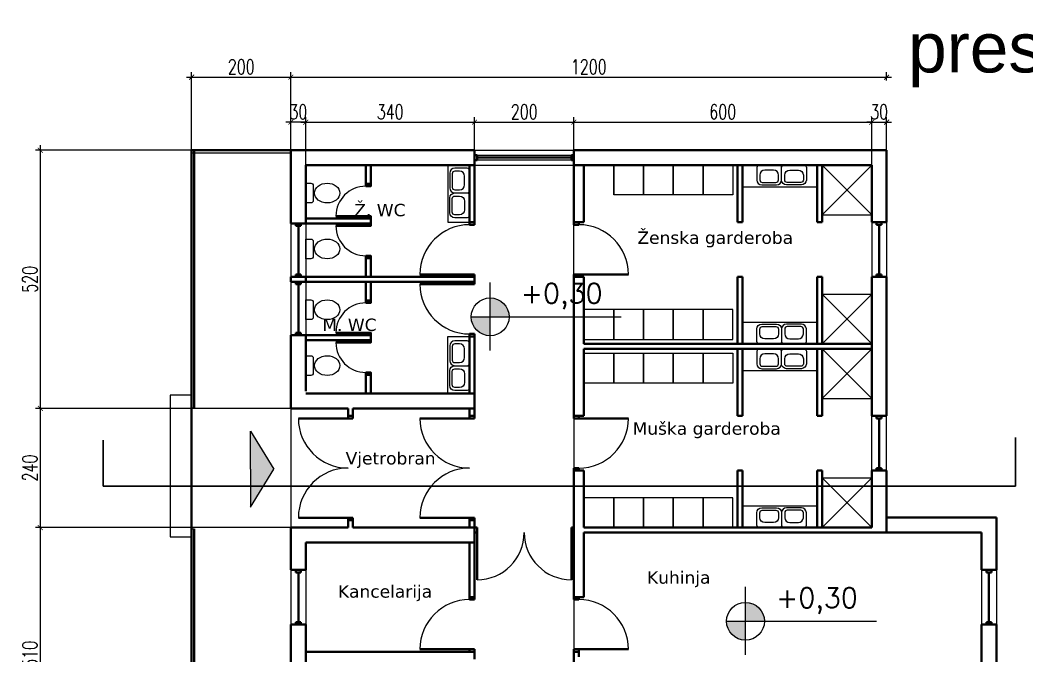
# Model space of a CAD drawing. Header units: millimetres. Extents: x 73 to 57768, y -40361 to 10065.
# Drawn here: x 24872 to 26900, y -6868 to -5588 of the extents above; entities that cross this region are included whole.
import ezdxf

# ---------------------------------------------------------------- set-up
doc = ezdxf.new("R2010")
doc.units = ezdxf.units.MM
for name, color, linetype, lineweight in [('adebela 30presjek', 13, 'Continuous', 30), ('akote sani', 84, 'Continuous', 5), ('kote', 124, 'Continuous', 5), ('kote i srafura', 9, 'Continuous', 5)]:
    doc.layers.add(name, color=color, linetype=linetype, lineweight=lineweight)
doc.layers.add('pogled', color=7, linetype='Continuous', lineweight=5, true_color=0x8db1c3)
doc.layers.add('presjek', color=7, linetype='Continuous', lineweight=40, true_color=0xe37da2)
doc.styles.add('1-100', font='simplex.shx', dxfattribs={"width": 0.7, "height": 30})
doc.styles.add('moj stil', font='ARIAL.TTF', dxfattribs={"height": 15})
doc.styles.add('zlaja', font='verdana.TTF', dxfattribs={"height": 40})
doc.dimstyles.new('1-100', dxfattribs={"dimtxt": 30, "dimasz": 10, "dimexe": 10, "dimexo": 0, "dimgap": 6, "dimtad": 1, "dimdec": 0, "dimtxsty": '1-100', "dimblk": 'ARCHTICK', "dimcen": 10, "dimdle": 10, "dimadec": 8, "dimazin": 0, "dimtfac": 1, "dimtdec": 0, "dimtix": 1, "dimtmove": 2, "dimatfit": 3, "dimfxl": 1, "dimtolj": 1, "dimtzin": 0, "dimarcsym": 0})

# ---------------------------------------------------------------- blocks, each defined once
blk = doc.blocks.new('_ArchTick')
at = {"layer": 'kote', "color": 0, "const_width": 0.15}
blk.add_lwpolyline([(-0.5, -0.5), (0.5, 0.5)], dxfattribs=at)
blk = doc.blocks.new('*D238')
at = {"layer": 'Defpoints', "color": 0}
for p in [(25417.4, -5702.5), (25217.4, -5849.5), (25417.4, -5849.5)]:
    blk.add_point(p, dxfattribs=at)
at = {"layer": 'kote i srafura', "color": 0, "lineweight": -2}
for p, q in [((25217.4, -5849.5), (25217.4, -5692.5)), ((25417.4, -5849.5), (25417.4, -5692.5)), ((25207.4, -5702.5), (25427.4, -5702.5))]:
    blk.add_line(p, q, dxfattribs=at)
at = {"layer": 'kote i srafura', "color": 0, "lineweight": -2, "xscale": 10, "yscale": 10, "zscale": 10, "rotation": 180}
blk.add_blockref('_ArchTick', (25217.4, -5702.5), dxfattribs=at)
at = {"layer": 'kote i srafura', "color": 0, "lineweight": -2, "xscale": 10, "yscale": 10, "zscale": 10}
blk.add_blockref('_ArchTick', (25417.4, -5702.5), dxfattribs=at)
at = {"layer": 'kote i srafura', "color": 0, "insert": (25317.4, -5681.5), "char_height": 30, "attachment_point": 5, "style": '1-100'}
blk.add_mtext('\\A1;200', dxfattribs=at)
blk = doc.blocks.new('*D239')
at = {"layer": 'Defpoints', "color": 0}
for p in [(26617.4, -5702.5), (26617.4, -5708.8), (25417.4, -5849.5)]:
    blk.add_point(p, dxfattribs=at)
at = {"layer": 'kote i srafura', "color": 0, "lineweight": -2}
for p, q in [((25417.4, -5849.5), (25417.4, -5692.5)), ((26617.4, -5708.8), (26617.4, -5692.5)), ((25407.4, -5702.5), (26627.4, -5702.5))]:
    blk.add_line(p, q, dxfattribs=at)
at = {"layer": 'kote i srafura', "color": 0, "lineweight": -2, "xscale": 10, "yscale": 10, "zscale": 10, "rotation": 180}
blk.add_blockref('_ArchTick', (25417.4, -5702.5), dxfattribs=at)
at = {"layer": 'kote i srafura', "color": 0, "lineweight": -2, "xscale": 10, "yscale": 10, "zscale": 10}
blk.add_blockref('_ArchTick', (26617.4, -5702.5), dxfattribs=at)
at = {"layer": 'kote i srafura', "color": 0, "insert": (26017.4, -5681.5), "char_height": 30, "attachment_point": 5, "style": '1-100'}
blk.add_mtext('\\A1;1200', dxfattribs=at)
blk = doc.blocks.new('*D240')
at = {"layer": 'Defpoints', "color": 0}
for p in [(25787.4, -5793.1), (25787.4, -5849.5), (25447.4, -5879.5)]:
    blk.add_point(p, dxfattribs=at)
at = {"layer": 'kote i srafura', "color": 0, "lineweight": -2}
for p, q in [((25437.4, -5793.1), (25797.4, -5793.1)), ((25447.4, -5879.5), (25447.4, -5783.1)), ((25787.4, -5849.5), (25787.4, -5783.1))]:
    blk.add_line(p, q, dxfattribs=at)
at = {"layer": 'kote i srafura', "color": 0, "lineweight": -2, "xscale": 10, "yscale": 10, "zscale": 10, "rotation": 180}
blk.add_blockref('_ArchTick', (25447.4, -5793.1), dxfattribs=at)
at = {"layer": 'kote i srafura', "color": 0, "lineweight": -2, "xscale": 10, "yscale": 10, "zscale": 10}
blk.add_blockref('_ArchTick', (25787.4, -5793.1), dxfattribs=at)
at = {"layer": 'kote i srafura', "color": 0, "insert": (25617.4, -5772.1), "char_height": 30, "attachment_point": 5, "style": '1-100'}
blk.add_mtext('\\A1;340', dxfattribs=at)
blk = doc.blocks.new('*D241')
at = {"layer": 'Defpoints', "color": 0}
for p in [(25987.4, -5793.1), (25787.4, -5849.5), (25987.4, -5849.5)]:
    blk.add_point(p, dxfattribs=at)
at = {"layer": 'kote i srafura', "color": 0, "lineweight": -2}
for p, q in [((25777.4, -5793.1), (25997.4, -5793.1)), ((25787.4, -5849.5), (25787.4, -5783.1)), ((25987.4, -5849.5), (25987.4, -5783.1))]:
    blk.add_line(p, q, dxfattribs=at)
at = {"layer": 'kote i srafura', "color": 0, "lineweight": -2, "xscale": 10, "yscale": 10, "zscale": 10, "rotation": 180}
blk.add_blockref('_ArchTick', (25787.4, -5793.1), dxfattribs=at)
at = {"layer": 'kote i srafura', "color": 0, "lineweight": -2, "xscale": 10, "yscale": 10, "zscale": 10}
blk.add_blockref('_ArchTick', (25987.4, -5793.1), dxfattribs=at)
at = {"layer": 'kote i srafura', "color": 0, "insert": (25887.4, -5772.1), "char_height": 30, "attachment_point": 5, "style": '1-100'}
blk.add_mtext('\\A1;200', dxfattribs=at)
blk = doc.blocks.new('*D242')
at = {"layer": 'Defpoints', "color": 0}
for p in [(26587.4, -5793.1), (25987.4, -5849.5), (26587.4, -5879.5)]:
    blk.add_point(p, dxfattribs=at)
at = {"layer": 'kote i srafura', "color": 0, "lineweight": -2}
for p, q in [((25977.4, -5793.1), (26597.4, -5793.1)), ((25987.4, -5849.5), (25987.4, -5783.1)), ((26587.4, -5879.5), (26587.4, -5783.1))]:
    blk.add_line(p, q, dxfattribs=at)
at = {"layer": 'kote i srafura', "color": 0, "lineweight": -2, "xscale": 10, "yscale": 10, "zscale": 10, "rotation": 180}
blk.add_blockref('_ArchTick', (25987.4, -5793.1), dxfattribs=at)
at = {"layer": 'kote i srafura', "color": 0, "lineweight": -2, "xscale": 10, "yscale": 10, "zscale": 10}
blk.add_blockref('_ArchTick', (26587.4, -5793.1), dxfattribs=at)
at = {"layer": 'kote i srafura', "color": 0, "insert": (26287.4, -5772.1), "char_height": 30, "attachment_point": 5, "style": '1-100'}
blk.add_mtext('\\A1;600', dxfattribs=at)
blk = doc.blocks.new('*D243')
at = {"layer": 'Defpoints', "color": 0}
for p in [(26617.4, -5793.1), (26587.4, -5879.5), (26617.4, -5879.5)]:
    blk.add_point(p, dxfattribs=at)
at = {"layer": 'kote i srafura', "color": 0, "lineweight": -2}
for p, q in [((26587.4, -5793.1), (26577.4, -5793.1)), ((26587.4, -5879.5), (26587.4, -5783.1)), ((26587.4, -5793.1), (26617.4, -5793.1)), ((26617.4, -5879.5), (26617.4, -5783.1)), ((26617.4, -5793.1), (26627.4, -5793.1))]:
    blk.add_line(p, q, dxfattribs=at)
at = {"layer": 'kote i srafura', "color": 0, "lineweight": -2, "xscale": 10, "yscale": 10, "zscale": 10}
blk.add_blockref('_ArchTick', (26587.4, -5793.1), dxfattribs=at)
at = {"layer": 'kote i srafura', "color": 0, "lineweight": -2, "xscale": 10, "yscale": 10, "zscale": 10, "rotation": 180}
blk.add_blockref('_ArchTick', (26617.4, -5793.1), dxfattribs=at)
at = {"layer": 'kote i srafura', "color": 0, "insert": (26602.4, -5772.1), "char_height": 30, "attachment_point": 5, "style": '1-100'}
blk.add_mtext('\\A1;30', dxfattribs=at)
blk = doc.blocks.new('*D244')
at = {"layer": 'Defpoints', "color": 0}
for p in [(25417.4, -5793.1), (25417.4, -5877.5), (25447.4, -5879.5)]:
    blk.add_point(p, dxfattribs=at)
at = {"layer": 'kote i srafura', "color": 0, "lineweight": -2}
for p, q in [((25417.4, -5793.1), (25407.4, -5793.1)), ((25417.4, -5877.5), (25417.4, -5783.1)), ((25447.4, -5793.1), (25417.4, -5793.1)), ((25447.4, -5879.5), (25447.4, -5783.1)), ((25447.4, -5793.1), (25457.4, -5793.1))]:
    blk.add_line(p, q, dxfattribs=at)
at = {"layer": 'kote i srafura', "color": 0, "lineweight": -2, "xscale": 10, "yscale": 10, "zscale": 10}
blk.add_blockref('_ArchTick', (25417.4, -5793.1), dxfattribs=at)
at = {"layer": 'kote i srafura', "color": 0, "lineweight": -2, "xscale": 10, "yscale": 10, "zscale": 10, "rotation": 180}
blk.add_blockref('_ArchTick', (25447.4, -5793.1), dxfattribs=at)
at = {"layer": 'kote i srafura', "color": 0, "insert": (25432.4, -5772.1), "char_height": 30, "attachment_point": 5, "style": '1-100'}
blk.add_mtext('\\A1;30', dxfattribs=at)
blk = doc.blocks.new('*D245')
at = {"layer": 'Defpoints', "color": 0}
for p in [(25417.4, -5849.5), (24912.6, -6369.5), (25417.4, -6369.5)]:
    blk.add_point(p, dxfattribs=at)
at = {"layer": 'kote i srafura', "color": 0, "lineweight": -2}
for p, q in [((24912.6, -5839.5), (24912.6, -6379.5)), ((25417.4, -5849.5), (24902.6, -5849.5)), ((25417.4, -6369.5), (24902.6, -6369.5))]:
    blk.add_line(p, q, dxfattribs=at)
at = {"layer": 'kote i srafura', "color": 0, "lineweight": -2, "xscale": 10, "yscale": 10, "zscale": 10}
for p, rotation in [((24912.6, -5849.5), 90), ((24912.6, -6369.5), 270)]:
    blk.add_blockref('_ArchTick', p, dxfattribs=dict(at, rotation=rotation))
at = {"layer": 'kote i srafura', "color": 0, "insert": (24891.6, -6109.5), "char_height": 30, "attachment_point": 5, "rotation": 90, "style": '1-100'}
blk.add_mtext('\\A1;520', dxfattribs=at)
blk = doc.blocks.new('*D246')
at = {"layer": 'Defpoints', "color": 0}
for p in [(25417.4, -6369.5), (24912.6, -6609.5), (25417.4, -6609.5)]:
    blk.add_point(p, dxfattribs=at)
at = {"layer": 'kote i srafura', "color": 0, "lineweight": -2}
for p, q in [((24912.6, -6359.5), (24912.6, -6619.5)), ((25417.4, -6369.5), (24902.6, -6369.5)), ((25417.4, -6609.5), (24902.6, -6609.5))]:
    blk.add_line(p, q, dxfattribs=at)
at = {"layer": 'kote i srafura', "color": 0, "lineweight": -2, "xscale": 10, "yscale": 10, "zscale": 10}
for p, rotation in [((24912.6, -6369.5), 90), ((24912.6, -6609.5), 270)]:
    blk.add_blockref('_ArchTick', p, dxfattribs=dict(at, rotation=rotation))
at = {"layer": 'kote i srafura', "color": 0, "insert": (24891.6, -6489.5), "char_height": 30, "attachment_point": 5, "rotation": 90, "style": '1-100'}
blk.add_mtext('\\A1;240', dxfattribs=at)
blk = doc.blocks.new('*D247')
at = {"layer": 'Defpoints', "color": 0}
for p in [(25417.4, -6609.5), (24912.6, -7119.5), (25417.4, -7119.5)]:
    blk.add_point(p, dxfattribs=at)
at = {"layer": 'kote i srafura', "color": 0, "lineweight": -2}
for p, q in [((25417.4, -6609.5), (24902.6, -6609.5)), ((24912.6, -6599.5), (24912.6, -7129.5)), ((25417.4, -7119.5), (24902.6, -7119.5))]:
    blk.add_line(p, q, dxfattribs=at)
at = {"layer": 'kote i srafura', "color": 0, "lineweight": -2, "xscale": 10, "yscale": 10, "zscale": 10}
for p, rotation in [((24912.6, -6609.5), 90), ((24912.6, -7119.5), 270)]:
    blk.add_blockref('_ArchTick', p, dxfattribs=dict(at, rotation=rotation))
at = {"layer": 'kote i srafura', "color": 0, "insert": (24891.6, -6864.5), "char_height": 30, "attachment_point": 5, "rotation": 90, "style": '1-100'}
blk.add_mtext('\\A1;510', dxfattribs=at)

msp = doc.modelspace()

# ---------------------------------------------------------------- hatches: boundary and pattern name
at = {"layer": 'pogled'}
h = msp.add_hatch(color=256, dxfattribs=at)
h.paths.add_polyline_path([(25818.792, -6146.935, -0.41421356), (25856.91, -6185.053), (25818.792, -6185.053)])
h.paths.add_polyline_path([(25780.674, -6185.053), (25818.792, -6185.053), (25818.792, -6223.171, -0.41421356)])
msp.add_hatch(color=256, dxfattribs=at).paths.add_polyline_path([(25336.039, -6415.405), (25336.039, -6491.793), (25336.039, -6568.181), (25383.189, -6491.793)])
h = msp.add_hatch(color=256, dxfattribs=at)
h.paths.add_polyline_path([(26333.108, -6759.942, -0.41421356), (26371.226, -6798.06), (26333.108, -6798.06)])
h.paths.add_polyline_path([(26294.99, -6798.06), (26333.108, -6798.06), (26333.108, -6836.178, -0.41421356)])

# ---------------------------------------------------------------- linework, layer by layer
at = {"layer": 'adebela 30presjek'}
for p, q in [((26876.843, -6526.316), (26876.843, -6428.193)), ((25039.207, -6526.316), (25039.207, -6433.417)), ((25039.207, -6526.316), (26876.843, -6526.316))]:
    msp.add_line(p, q, dxfattribs=at)
at = {"layer": 'akote sani'}
for p, q in [((25217.382, -5849.467), (25217.382, -5854.467)), ((25217.382, -5854.467), (25417.382, -5854.467)), ((25174.273, -6342.511), (25174.273, -6628.136)), ((25217.382, -6342.511), (25174.273, -6342.511)), ((25217.382, -6368.591), (25222.382, -6368.591)), ((25174.273, -6628.136), (25217.382, -6628.136)), ((25217.382, -6611.781), (25222.382, -6611.781))]:
    msp.add_line(p, q, dxfattribs=at)
at = {"layer": 'pogled'}
for p, q in [((25787.382, -5849.467), (25987.382, -5849.467)), ((25792.382, -5859.467), (25982.382, -5859.467)), ((25733.646, -5879.467), (25733.646, -5994.217)), ((25787.382, -5879.467), (25987.382, -5879.467)), ((25982.382, -5869.467), (25792.382, -5869.467)), ((26007.681, -5879.467), (26067.681, -5879.467)), ((26067.681, -5879.467), (26127.681, -5879.467)), ((26067.681, -5939.467), (26067.681, -5879.467)), ((26067.681, -5879.467), (26067.681, -5939.467)), ((26127.681, -5879.467), (26187.681, -5879.467)), ((26127.681, -5939.467), (26127.681, -5879.467)), ((26127.681, -5879.467), (26127.681, -5939.467)), ((26187.681, -5879.467), (26247.681, -5879.467)), ((26187.681, -5939.467), (26187.681, -5879.467)), ((26187.681, -5879.467), (26187.681, -5939.467)), ((26247.681, -5939.467), (26247.681, -5879.467)), ((26247.681, -5879.467), (26247.681, -5939.467)), ((26247.681, -5879.467), (26307.681, -5879.467)), ((26307.681, -5879.467), (26307.681, -5939.467)), ((26587.382, -5879.467), (26487.382, -5979.467)), ((26587.382, -5979.467), (26487.382, -5879.467)), ((26127.681, -5939.467), (26067.681, -5939.467)), ((26187.681, -5939.467), (26127.681, -5939.467)), ((26247.681, -5939.467), (26187.681, -5939.467)), ((26307.681, -5939.467), (26247.681, -5939.467)), ((26327.382, -5923.203), (26477.382, -5923.203)), ((26487.382, -5979.467), (26587.382, -5979.467)), ((25417.382, -5996.967), (25417.382, -6104.467)), ((25447.382, -5996.967), (25447.382, -6104.467)), ((25733.646, -5994.217), (25777.382, -5994.217)), ((25987.382, -6099.467), (25987.382, -5999.467)), ((26587.382, -5994.467), (26587.382, -6104.467)), ((26617.382, -5994.467), (26617.382, -6104.467)), ((25417.382, -6114.467), (25417.382, -6221.967)), ((25447.382, -6114.467), (25447.382, -6221.967)), ((25818.792, -6252.969), (25818.792, -6115.859)), ((26587.382, -6139.467), (26487.382, -6239.467)), ((26587.382, -6239.467), (26487.382, -6139.467)), ((26487.382, -6139.467), (26587.382, -6139.467)), ((25780.674, -6185.053), (26082.98, -6185.053)), ((26067.681, -6170.484), (26007.681, -6170.484)), ((26007.681, -6170.484), (26007.681, -6230.484)), ((26067.681, -6230.484), (26067.681, -6170.484)), ((26067.681, -6170.484), (26067.681, -6230.484)), ((26127.681, -6170.484), (26067.681, -6170.484)), ((26187.681, -6170.484), (26127.681, -6170.484)), ((26127.681, -6230.484), (26127.681, -6170.484)), ((26127.681, -6170.484), (26127.681, -6230.484)), ((26247.681, -6170.484), (26187.681, -6170.484)), ((26187.681, -6230.484), (26187.681, -6170.484)), ((26187.681, -6170.484), (26187.681, -6230.484)), ((26247.681, -6230.484), (26247.681, -6170.484)), ((26247.681, -6170.484), (26247.681, -6230.484)), ((26307.681, -6170.484), (26247.681, -6170.484)), ((26307.681, -6230.484), (26307.681, -6170.484)), ((26327.382, -6195.731), (26477.382, -6195.731)), ((25733.646, -6339.467), (25733.646, -6224.717)), ((25733.646, -6224.717), (25777.382, -6224.717)), ((26007.681, -6230.484), (26067.681, -6230.484)), ((26067.681, -6230.484), (26127.681, -6230.484)), ((26127.681, -6230.484), (26187.681, -6230.484)), ((26187.681, -6230.484), (26247.681, -6230.484)), ((26247.681, -6230.484), (26307.681, -6230.484)), ((26007.681, -6258.45), (26067.681, -6258.45)), ((26007.681, -6318.45), (26007.681, -6258.45)), ((26067.681, -6258.45), (26067.681, -6318.45)), ((26067.681, -6318.45), (26067.681, -6258.45)), ((26067.681, -6258.45), (26127.681, -6258.45)), ((26127.681, -6258.45), (26187.681, -6258.45)), ((26127.681, -6258.45), (26127.681, -6318.45)), ((26127.681, -6318.45), (26127.681, -6258.45)), ((26187.681, -6258.45), (26247.681, -6258.45)), ((26187.681, -6258.45), (26187.681, -6318.45)), ((26187.681, -6318.45), (26187.681, -6258.45)), ((26247.681, -6258.45), (26247.681, -6318.45)), ((26247.681, -6318.45), (26247.681, -6258.45)), ((26247.681, -6258.45), (26307.681, -6258.45)), ((26307.681, -6258.45), (26307.681, -6318.45)), ((26587.382, -6249.467), (26487.382, -6349.467)), ((26587.382, -6349.467), (26487.382, -6249.467)), ((26327.382, -6293.203), (26477.382, -6293.203)), ((26067.681, -6318.45), (26007.681, -6318.45)), ((26127.681, -6318.45), (26067.681, -6318.45)), ((26187.681, -6318.45), (26127.681, -6318.45)), ((26247.681, -6318.45), (26187.681, -6318.45)), ((26307.681, -6318.45), (26247.681, -6318.45)), ((26487.382, -6349.467), (26587.382, -6349.467)), ((25417.382, -6369.467), (25417.382, -6609.467)), ((26587.382, -6494.467), (26587.382, -6384.467)), ((26617.382, -6494.467), (26617.382, -6384.467)), ((25987.382, -6389.467), (25987.382, -6494.467)), ((25336.039, -6491.793), (25336.039, -6415.405)), ((25336.039, -6415.405), (25383.189, -6491.793)), ((25336.039, -6491.793), (25336.039, -6568.181)), ((25336.039, -6568.181), (25383.189, -6491.793)), ((26487.382, -6509.467), (26587.382, -6509.467)), ((26587.382, -6509.467), (26487.382, -6609.467)), ((26587.382, -6609.467), (26487.382, -6509.467)), ((26067.681, -6549.467), (26007.681, -6549.467)), ((26007.681, -6549.467), (26007.681, -6609.467)), ((26127.681, -6549.467), (26067.681, -6549.467)), ((26067.681, -6609.467), (26067.681, -6549.467)), ((26067.681, -6549.467), (26067.681, -6609.467)), ((26187.681, -6549.467), (26127.681, -6549.467)), ((26127.681, -6609.467), (26127.681, -6549.467)), ((26127.681, -6549.467), (26127.681, -6609.467)), ((26247.681, -6549.467), (26187.681, -6549.467)), ((26187.681, -6609.467), (26187.681, -6549.467)), ((26187.681, -6549.467), (26187.681, -6609.467)), ((26247.681, -6609.467), (26247.681, -6549.467)), ((26247.681, -6549.467), (26247.681, -6609.467)), ((26307.681, -6549.467), (26247.681, -6549.467)), ((26307.681, -6609.467), (26307.681, -6549.467)), ((26327.382, -6565.731), (26477.382, -6565.731)), ((26007.681, -6609.467), (26067.681, -6609.467)), ((26067.681, -6609.467), (26127.681, -6609.467)), ((26127.681, -6609.467), (26187.681, -6609.467)), ((26187.681, -6609.467), (26247.681, -6609.467)), ((26247.681, -6609.467), (26307.681, -6609.467)), ((25417.382, -6694.775), (25417.382, -6804.775)), ((25447.382, -6694.775), (25447.382, -6804.775)), ((26808.622, -6694.775), (26808.622, -6804.775)), ((26838.622, -6694.775), (26838.622, -6804.775)), ((26333.108, -6865.977), (26333.108, -6728.866)), ((25987.382, -6754.467), (25987.382, -6854.467)), ((26294.99, -6798.06), (26597.295, -6798.06))]:
    msp.add_line(p, q, dxfattribs=at)
for points in [[(26400.869, -5879.467), (26360.982, -5879.467, 0.41421356), (26355.982, -5884.467), (26355.982, -5909.495, 0.41421356), (26365.982, -5919.495), (26395.869, -5919.495, 0.41421356), (26405.869, -5909.495), (26405.869, -5884.467, 0.41421356)], [(26410.869, -5879.467), (26450.757, -5879.467, -0.41421356), (26455.757, -5884.467), (26455.757, -5909.495, -0.41421356), (26445.757, -5919.495), (26415.869, -5919.495, -0.41421356), (26405.869, -5909.495), (26405.869, -5884.467, -0.41421356)], [(25777.382, -5930.559), (25777.382, -5890.671, 0.41421356), (25772.382, -5885.671), (25747.354, -5885.671, 0.41421356), (25737.354, -5895.671), (25737.354, -5925.559, 0.41421356), (25747.354, -5935.559), (25772.382, -5935.559, 0.41421356)], [(25767.366, -5919.247), (25767.366, -5901.705, 0.41421356), (25757.366, -5891.705), (25747.442, -5891.705, 0.41421356), (25742.442, -5896.705), (25742.442, -5924.247, 0.41421356), (25747.442, -5929.247), (25757.366, -5929.247, 0.41421356)], [(26389.557, -5889.483), (26372.016, -5889.483, 0.41421356), (26362.016, -5899.483), (26362.016, -5909.406, 0.41421356), (26367.016, -5914.406), (26394.557, -5914.406, 0.41421356), (26399.557, -5909.406), (26399.557, -5899.483, 0.41421356)], [(26422.181, -5889.483), (26439.723, -5889.483, -0.41421356), (26449.723, -5899.483), (26449.723, -5909.406, -0.41421356), (26444.723, -5914.406), (26417.181, -5914.406, -0.41421356), (26412.181, -5909.406), (26412.181, -5899.483, -0.41421356)], [(25447.382, -5955.622), (25447.382, -5915.812), (25457.487, -5915.812, -0.41421356), (25462.487, -5920.812), (25462.487, -5950.622, -0.41421356), (25457.487, -5955.622)], [(25777.382, -5940.559), (25777.382, -5980.447, -0.41421356), (25772.382, -5985.447), (25747.354, -5985.447, -0.41421356), (25737.354, -5975.447), (25737.354, -5945.559, -0.41421356), (25747.354, -5935.559), (25772.382, -5935.559, -0.41421356)], [(25767.366, -5951.871), (25767.366, -5969.413, -0.41421356), (25757.366, -5979.413), (25747.442, -5979.413, -0.41421356), (25742.442, -5974.413), (25742.442, -5946.871, -0.41421356), (25747.442, -5941.871), (25757.366, -5941.871, -0.41421356)], [(25447.382, -6068.122), (25447.382, -6028.312), (25457.487, -6028.312, -0.41421356), (25462.487, -6033.312), (25462.487, -6063.122, -0.41421356), (25457.487, -6068.122)], [(25447.382, -6190.622), (25447.382, -6150.812), (25457.487, -6150.812, -0.41421356), (25462.487, -6155.812), (25462.487, -6185.622, -0.41421356), (25457.487, -6190.622)], [(26400.869, -6239.467), (26360.982, -6239.467, -0.41421356), (26355.982, -6234.467), (26355.982, -6209.439, -0.41421356), (26365.982, -6199.439), (26395.869, -6199.439, -0.41421356), (26405.869, -6209.439), (26405.869, -6234.467, -0.41421356)], [(26389.557, -6229.451), (26372.016, -6229.451, -0.41421356), (26362.016, -6219.451), (26362.016, -6209.527, -0.41421356), (26367.016, -6204.527), (26394.557, -6204.527, -0.41421356), (26399.557, -6209.527), (26399.557, -6219.451, -0.41421356)], [(26410.869, -6239.467), (26450.757, -6239.467, 0.41421356), (26455.757, -6234.467), (26455.757, -6209.439, 0.41421356), (26445.757, -6199.439), (26415.869, -6199.439, 0.41421356), (26405.869, -6209.439), (26405.869, -6234.467, 0.41421356)], [(26422.181, -6229.451), (26439.723, -6229.451, 0.41421356), (26449.723, -6219.451), (26449.723, -6209.527, 0.41421356), (26444.723, -6204.527), (26417.181, -6204.527, 0.41421356), (26412.181, -6209.527), (26412.181, -6219.451, 0.41421356)], [(25777.382, -6278.375), (25777.382, -6238.487, 0.41421356), (25772.382, -6233.487), (25747.354, -6233.487, 0.41421356), (25737.354, -6243.487), (25737.354, -6273.375, 0.41421356), (25747.354, -6283.375), (25772.382, -6283.375, 0.41421356)], [(25767.366, -6267.063), (25767.366, -6249.521, 0.41421356), (25757.366, -6239.521), (25747.442, -6239.521, 0.41421356), (25742.442, -6244.521), (25742.442, -6272.063, 0.41421356), (25747.442, -6277.063), (25757.366, -6277.063, 0.41421356)], [(25447.382, -6303.122), (25447.382, -6263.312), (25457.487, -6263.312, -0.41421356), (25462.487, -6268.312), (25462.487, -6298.122, -0.41421356), (25457.487, -6303.122)], [(26400.869, -6249.467), (26360.982, -6249.467, 0.41421356), (26355.982, -6254.467), (26355.982, -6279.495, 0.41421356), (26365.982, -6289.495), (26395.869, -6289.495, 0.41421356), (26405.869, -6279.495), (26405.869, -6254.467, 0.41421356)], [(26389.557, -6259.483), (26372.016, -6259.483, 0.41421356), (26362.016, -6269.483), (26362.016, -6279.406, 0.41421356), (26367.016, -6284.406), (26394.557, -6284.406, 0.41421356), (26399.557, -6279.406), (26399.557, -6269.483, 0.41421356)], [(26410.869, -6249.467), (26450.757, -6249.467, -0.41421356), (26455.757, -6254.467), (26455.757, -6279.495, -0.41421356), (26445.757, -6289.495), (26415.869, -6289.495, -0.41421356), (26405.869, -6279.495), (26405.869, -6254.467, -0.41421356)], [(26422.181, -6259.483), (26439.723, -6259.483, -0.41421356), (26449.723, -6269.483), (26449.723, -6279.406, -0.41421356), (26444.723, -6284.406), (26417.181, -6284.406, -0.41421356), (26412.181, -6279.406), (26412.181, -6269.483, -0.41421356)], [(25777.382, -6288.375), (25777.382, -6328.263, -0.41421356), (25772.382, -6333.263), (25747.354, -6333.263, -0.41421356), (25737.354, -6323.263), (25737.354, -6293.375, -0.41421356), (25747.354, -6283.375), (25772.382, -6283.375, -0.41421356)], [(25767.366, -6299.687), (25767.366, -6317.229, -0.41421356), (25757.366, -6327.229), (25747.442, -6327.229, -0.41421356), (25742.442, -6322.229), (25742.442, -6294.687, -0.41421356), (25747.442, -6289.687), (25757.366, -6289.687, -0.41421356)], [(26400.869, -6609.467), (26360.982, -6609.467, -0.41421356), (26355.982, -6604.467), (26355.982, -6579.439, -0.41421356), (26365.982, -6569.439), (26395.869, -6569.439, -0.41421356), (26405.869, -6579.439), (26405.869, -6604.467, -0.41421356)], [(26410.869, -6609.467), (26450.757, -6609.467, 0.41421356), (26455.757, -6604.467), (26455.757, -6579.439, 0.41421356), (26445.757, -6569.439), (26415.869, -6569.439, 0.41421356), (26405.869, -6579.439), (26405.869, -6604.467, 0.41421356)], [(26389.557, -6599.451), (26372.016, -6599.451, -0.41421356), (26362.016, -6589.451), (26362.016, -6579.527, -0.41421356), (26367.016, -6574.527), (26394.557, -6574.527, -0.41421356), (26399.557, -6579.527), (26399.557, -6589.451, -0.41421356)], [(26422.181, -6599.451), (26439.723, -6599.451, 0.41421356), (26449.723, -6589.451), (26449.723, -6579.527, 0.41421356), (26444.723, -6574.527), (26417.181, -6574.527, 0.41421356), (26412.181, -6579.527), (26412.181, -6589.451, 0.41421356)]]:
    msp.add_lwpolyline(points, format="xyb", close=True, dxfattribs=at)
for centre in [(25818.792, -6185.053), (26333.108, -6798.06)]:
    msp.add_circle(centre, 38.118, dxfattribs=at)
for centre, radius, start, end in [((25568.126, -5981.967), 60, 90, 180), ((25568.126, -6001.967), 60, 180, 270), ((25777.382, -6099.467), 100, 90, 180), ((25997.382, -6099.467), 100, 0, 90), ((25777.382, -6119.467), 100, 180, 270), ((25568.126, -6216.967), 60, 90, 180), ((25568.126, -6236.967), 60, 180, 270), ((25532.425, -6389.467), 100, 180, 270), ((25777.382, -6389.467), 100, 180, 270), ((25997.382, -6389.467), 100, 270, 0), ((25532.425, -6589.467), 100, 90, 180), ((25777.382, -6589.467), 100, 90, 180), ((25792.382, -6619.467), 95, 270, 0), ((25982.382, -6619.467), 95, 180, 270), ((25777.382, -6854.467), 100, 90, 180), ((25997.382, -6854.467), 100, 0, 90)]:
    msp.add_arc(centre, radius, start, end, dxfattribs=at)
for centre in [(25490.592, -5935.717), (25490.592, -6048.217), (25490.592, -6170.717), (25490.592, -6283.217)]:
    msp.add_ellipse(centre, major_axis=(25.448, 0), ratio=0.78217822, dxfattribs=at)
at = {"layer": 'presjek'}
for p, q in [((25217.382, -7881.852), (25217.382, -5849.467)), ((25787.382, -5849.467), (25217.382, -5849.467)), ((25222.382, -6368.591), (25222.382, -5849.467)), ((25417.382, -5996.967), (25417.382, -5849.467)), ((25787.382, -5999.467), (25787.382, -5849.467)), ((25787.382, -5859.467), (25792.382, -5859.467)), ((25787.382, -5864.467), (25787.382, -5859.467)), ((25792.382, -5859.467), (25792.382, -5869.467)), ((25987.382, -5859.467), (25982.382, -5859.467)), ((25982.382, -5859.467), (25982.382, -5869.467)), ((25987.382, -5999.467), (25987.382, -5849.467)), ((26617.382, -5849.467), (25987.382, -5849.467)), ((25987.382, -5864.467), (25987.382, -5859.467)), ((26617.382, -5994.467), (26617.382, -5849.467)), ((25447.382, -5996.967), (25447.382, -5879.467)), ((25787.382, -5879.467), (25447.382, -5879.467)), ((25568.126, -5916.967), (25568.126, -5879.467)), ((25578.126, -5916.967), (25578.126, -5879.467)), ((25777.382, -5994.467), (25777.382, -5879.467)), ((25792.382, -5869.467), (25787.382, -5869.467)), ((25792.382, -5864.467), (25887.382, -5864.467)), ((25982.382, -5864.467), (25887.382, -5864.467)), ((25982.382, -5869.467), (25987.382, -5869.467)), ((26587.382, -5879.467), (25987.382, -5879.467)), ((26007.382, -5994.467), (26007.382, -5879.467)), ((26317.382, -5994.467), (26317.382, -5879.467)), ((26327.382, -5994.467), (26327.382, -5879.467)), ((26477.382, -5994.467), (26477.382, -5879.467)), ((26487.382, -5994.467), (26487.382, -5879.467)), ((26587.382, -5994.467), (26587.382, -5879.467)), ((25568.126, -5981.967), (25508.126, -5981.967)), ((25568.126, -5981.967), (25568.126, -5986.967)), ((25568.126, -5986.967), (25568.126, -5981.967)), ((25568.126, -5986.967), (25568.126, -5981.967)), ((25578.126, -5986.967), (25578.126, -5981.967)), ((25578.126, -5986.967), (25578.126, -5981.967)), ((25417.382, -5996.967), (25447.382, -5996.967)), ((25427.382, -5996.967), (25427.382, -6001.967)), ((25427.382, -6001.967), (25437.382, -6001.967)), ((25432.382, -6001.967), (25432.382, -6099.467)), ((25437.382, -6001.967), (25437.382, -5996.967)), ((25447.382, -5986.967), (25568.126, -5986.967)), ((25447.382, -5996.967), (25568.126, -5996.967)), ((25568.126, -6001.967), (25508.126, -6001.967)), ((25568.126, -6001.967), (25568.126, -5996.967)), ((25568.126, -5996.967), (25568.126, -6001.967)), ((25568.126, -5996.967), (25568.126, -6001.967)), ((25578.126, -5996.967), (25578.126, -5986.967)), ((25578.126, -5996.967), (25578.126, -6001.967)), ((25578.126, -5996.967), (25578.126, -6001.967)), ((25787.382, -5994.467), (25777.382, -5994.467)), ((25777.382, -5994.467), (25777.382, -5999.467)), ((25777.382, -5999.467), (25787.382, -5999.467)), ((25787.382, -5999.467), (25787.382, -5994.467)), ((25987.382, -5994.467), (26007.382, -5994.467)), ((25987.382, -5999.467), (25987.382, -5994.467)), ((25997.382, -5999.467), (25987.382, -5999.467)), ((25997.382, -5994.467), (25997.382, -5999.467)), ((26317.382, -5994.467), (26327.382, -5994.467)), ((26477.382, -5994.467), (26487.382, -5994.467)), ((26587.382, -5994.467), (26617.382, -5994.467)), ((26597.382, -5994.467), (26597.382, -5999.467)), ((26597.382, -5999.467), (26607.382, -5999.467)), ((26602.382, -5999.467), (26602.382, -6099.467)), ((26607.382, -5999.467), (26607.382, -5994.467)), ((25568.126, -6104.467), (25568.126, -6066.967)), ((25578.126, -6104.467), (25578.126, -6066.967)), ((25427.382, -6099.467), (25437.382, -6099.467)), ((25427.382, -6104.467), (25427.382, -6099.467)), ((25437.382, -6099.467), (25437.382, -6104.467)), ((25777.382, -6099.467), (25677.382, -6099.467)), ((25787.382, -6099.467), (25777.382, -6099.467)), ((25777.382, -6099.467), (25777.382, -6104.467)), ((25787.382, -6119.467), (25787.382, -6099.467)), ((25987.382, -6389.467), (25987.382, -6099.467)), ((25987.382, -6099.467), (25997.382, -6099.467)), ((25997.382, -6099.467), (26097.382, -6099.467)), ((25997.382, -6099.467), (25997.382, -6104.467)), ((26597.382, -6099.467), (26607.382, -6099.467)), ((26597.382, -6104.467), (26597.382, -6099.467)), ((26607.382, -6099.467), (26607.382, -6104.467)), ((25417.382, -6114.467), (25417.382, -6104.467)), ((25417.382, -6104.467), (25447.382, -6104.467)), ((25417.382, -6114.467), (25447.382, -6114.467)), ((25427.382, -6114.467), (25427.382, -6119.467)), ((25427.382, -6119.467), (25437.382, -6119.467)), ((25432.382, -6119.467), (25432.382, -6216.967)), ((25437.382, -6119.467), (25437.382, -6114.467)), ((25447.382, -6114.467), (25447.382, -6104.467)), ((25777.382, -6104.467), (25447.382, -6104.467)), ((25777.382, -6114.467), (25447.382, -6114.467)), ((25568.126, -6114.467), (25568.126, -6151.967)), ((25578.126, -6114.467), (25578.126, -6151.967)), ((25777.382, -6119.467), (25677.382, -6119.467)), ((25777.382, -6104.467), (25787.382, -6104.467)), ((25777.382, -6119.467), (25777.382, -6114.467)), ((25777.382, -6114.467), (25787.382, -6114.467)), ((25787.382, -6119.467), (25777.382, -6119.467)), ((26007.382, -6104.467), (25987.382, -6104.467)), ((26007.382, -6239.467), (26007.382, -6104.467)), ((26317.382, -6239.467), (26317.382, -6104.467)), ((26327.382, -6104.467), (26317.382, -6104.467)), ((26327.382, -6239.467), (26327.382, -6104.467)), ((26477.382, -6239.467), (26477.382, -6104.467)), ((26477.382, -6104.467), (26487.382, -6104.467)), ((26487.382, -6239.467), (26487.382, -6104.467)), ((26587.382, -6384.467), (26587.382, -6104.467)), ((26587.382, -6104.467), (26617.382, -6104.467)), ((26617.382, -6384.467), (26617.382, -6104.467)), ((25417.382, -6369.467), (25417.382, -6221.967)), ((25417.382, -6221.967), (25447.382, -6221.967)), ((25427.382, -6221.967), (25427.382, -6216.967)), ((25427.382, -6216.967), (25437.382, -6216.967)), ((25437.382, -6216.967), (25437.382, -6221.967)), ((25447.382, -6221.967), (25568.126, -6221.967)), ((25447.382, -6334.467), (25447.382, -6221.967)), ((25568.126, -6216.967), (25508.126, -6216.967)), ((25568.126, -6216.967), (25568.126, -6221.967)), ((25568.126, -6221.967), (25568.126, -6216.967)), ((25568.126, -6221.967), (25568.126, -6216.967)), ((25578.126, -6221.967), (25578.126, -6216.967)), ((25578.126, -6221.967), (25578.126, -6216.967)), ((25578.126, -6221.967), (25578.126, -6231.967)), ((25777.382, -6224.467), (25777.382, -6219.467)), ((25777.382, -6219.467), (25787.382, -6219.467)), ((25787.382, -6224.467), (25777.382, -6224.467)), ((25777.382, -6339.467), (25777.382, -6224.467)), ((25787.382, -6219.467), (25787.382, -6224.467)), ((25787.382, -6369.467), (25787.382, -6224.467)), ((25447.382, -6231.967), (25568.126, -6231.967)), ((25568.126, -6236.967), (25508.126, -6236.967)), ((25568.126, -6231.967), (25568.126, -6236.967)), ((25568.126, -6231.967), (25568.126, -6236.967)), ((25568.126, -6236.967), (25568.126, -6231.967)), ((25578.126, -6231.967), (25578.126, -6236.967)), ((25578.126, -6231.967), (25578.126, -6236.967)), ((26007.382, -6239.467), (26587.382, -6239.467)), ((26007.382, -6249.467), (26587.661, -6249.467)), ((26007.382, -6384.467), (26007.382, -6249.467)), ((26317.382, -6249.467), (26317.382, -6384.467)), ((26327.382, -6249.467), (26327.382, -6384.467)), ((26477.382, -6249.467), (26477.382, -6384.467)), ((26487.382, -6249.467), (26487.382, -6384.467)), ((25568.126, -6301.967), (25568.126, -6339.467)), ((25578.126, -6301.967), (25578.126, -6339.467)), ((25787.382, -6339.467), (25447.382, -6339.467)), ((25532.425, -6369.467), (25417.382, -6369.467)), ((25532.425, -6384.467), (25532.425, -6369.467)), ((25532.425, -6384.467), (25542.425, -6384.467)), ((25532.425, -6389.467), (25532.425, -6384.467)), ((25542.425, -6384.467), (25542.425, -6369.467)), ((25787.382, -6369.467), (25542.425, -6369.467)), ((25542.425, -6384.467), (25542.425, -6389.467)), ((25777.382, -6384.467), (25777.382, -6369.467)), ((25777.382, -6389.467), (25777.382, -6384.467)), ((25777.382, -6384.467), (25787.382, -6384.467)), ((25787.382, -6384.467), (25787.382, -6369.467)), ((25787.382, -6384.467), (25787.382, -6389.467)), ((26007.382, -6384.467), (25987.382, -6384.467)), ((25997.382, -6389.467), (25997.382, -6384.467)), ((26327.382, -6384.467), (26317.382, -6384.467)), ((26477.382, -6384.467), (26487.382, -6384.467)), ((26587.382, -6384.467), (26617.382, -6384.467)), ((26597.382, -6384.467), (26597.382, -6389.467)), ((26607.382, -6389.467), (26607.382, -6384.467)), ((25532.425, -6389.467), (25432.425, -6389.467)), ((25542.425, -6389.467), (25532.425, -6389.467)), ((25777.382, -6389.467), (25677.382, -6389.467)), ((25787.382, -6389.467), (25777.382, -6389.467)), ((25987.382, -6389.467), (25997.382, -6389.467)), ((25997.382, -6389.467), (26097.382, -6389.467)), ((26597.382, -6389.467), (26607.382, -6389.467)), ((26602.382, -6489.467), (26602.382, -6389.467)), ((25987.382, -6754.467), (25987.382, -6489.467)), ((25997.382, -6489.467), (25987.382, -6489.467)), ((25987.382, -6489.467), (25987.382, -6494.467)), ((25997.382, -6494.467), (25997.382, -6489.467)), ((26597.382, -6489.467), (26607.382, -6489.467)), ((26597.382, -6494.467), (26597.382, -6489.467)), ((26607.382, -6489.467), (26607.382, -6494.467)), ((25987.382, -6494.467), (26007.382, -6494.467)), ((26007.382, -6609.467), (26007.382, -6494.467)), ((26317.382, -6494.467), (26317.382, -6609.467)), ((26317.382, -6494.467), (26327.382, -6494.467)), ((26327.382, -6494.467), (26327.382, -6609.467)), ((26477.382, -6494.467), (26477.382, -6609.467)), ((26477.382, -6494.467), (26487.382, -6494.467)), ((26487.382, -6494.467), (26487.382, -6609.467)), ((26587.382, -6609.467), (26587.382, -6494.467)), ((26587.382, -6494.467), (26617.382, -6494.467)), ((26617.382, -6619.467), (26617.382, -6494.467)), ((25532.425, -6589.467), (25432.425, -6589.467)), ((25532.425, -6589.467), (25532.425, -6594.467)), ((25542.425, -6589.467), (25532.425, -6589.467)), ((25542.425, -6594.467), (25542.425, -6589.467)), ((25777.382, -6589.467), (25677.382, -6589.467)), ((25787.382, -6589.467), (25777.382, -6589.467)), ((25777.382, -6589.467), (25777.382, -6594.467)), ((25787.382, -6594.467), (25787.382, -6589.467)), ((26838.622, -6589.278), (26617.382, -6589.278)), ((26838.622, -6694.775), (26838.622, -6589.278)), ((25532.425, -6609.467), (25417.382, -6609.467)), ((25417.382, -6694.775), (25417.382, -6609.467)), ((25532.425, -6594.467), (25532.425, -6609.467)), ((25532.425, -6594.467), (25542.425, -6594.467)), ((25542.425, -6594.467), (25542.425, -6609.467)), ((25787.382, -6609.467), (25542.425, -6609.467)), ((25777.382, -6594.467), (25787.382, -6594.467)), ((25777.382, -6594.467), (25777.382, -6609.467)), ((25787.382, -6594.467), (25787.382, -6609.467)), ((25787.382, -6609.467), (25792.382, -6609.467)), ((25787.382, -6749.467), (25787.382, -6609.467)), ((25792.382, -6609.467), (25792.382, -6619.467)), ((25982.382, -6609.467), (25982.382, -6619.467)), ((25987.382, -6609.467), (25982.382, -6609.467)), ((26007.382, -6609.467), (26587.382, -6609.467)), ((25222.382, -7125.99), (25222.382, -6611.781)), ((25792.382, -6619.467), (25787.382, -6619.467)), ((25792.382, -6619.467), (25792.382, -6714.467)), ((25982.382, -6619.467), (25982.382, -6714.467)), ((25982.382, -6619.467), (25987.382, -6619.467)), ((26007.382, -6619.467), (26617.382, -6619.467)), ((26007.382, -6749.467), (26007.382, -6619.467)), ((26808.622, -6619.278), (26617.382, -6619.278)), ((26808.622, -6694.775), (26808.622, -6619.278)), ((25447.382, -6694.775), (25447.382, -6639.467)), ((25787.382, -6639.467), (25447.382, -6639.467)), ((25777.382, -6749.467), (25777.382, -6639.467)), ((25417.382, -6694.775), (25447.382, -6694.775)), ((25427.382, -6694.775), (25427.382, -6699.775)), ((25427.382, -6699.775), (25437.382, -6699.775)), ((25432.382, -6699.775), (25432.382, -6799.775)), ((25437.382, -6699.775), (25437.382, -6694.775)), ((26808.622, -6694.775), (26838.622, -6694.775)), ((26818.622, -6694.775), (26818.622, -6699.775)), ((26818.622, -6699.775), (26828.622, -6699.775)), ((26823.622, -6699.775), (26823.622, -6799.775)), ((26828.622, -6699.775), (26828.622, -6694.775)), ((25787.382, -6749.467), (25777.382, -6749.467)), ((25777.382, -6749.467), (25777.382, -6754.467)), ((25787.382, -6754.467), (25787.382, -6749.467)), ((25987.382, -6754.467), (25987.382, -6749.467)), ((25987.382, -6749.467), (26007.382, -6749.467)), ((25997.382, -6749.467), (25997.382, -6754.467)), ((25777.382, -6754.467), (25787.382, -6754.467)), ((25997.382, -6754.467), (25987.382, -6754.467)), ((25417.382, -6924.159), (25417.382, -6804.775)), ((25417.382, -6804.775), (25447.382, -6804.775)), ((25427.382, -6804.775), (25427.382, -6799.775)), ((25427.382, -6799.775), (25437.382, -6799.775)), ((25437.382, -6799.775), (25437.382, -6804.775)), ((25447.382, -6924.159), (25447.382, -6804.775)), ((26808.622, -6879.467), (26808.622, -6804.775)), ((26808.622, -6804.775), (26838.622, -6804.775)), ((26818.622, -6804.775), (26818.622, -6799.775)), ((26818.622, -6799.775), (26828.622, -6799.775)), ((26828.622, -6799.775), (26828.622, -6804.775)), ((26838.622, -6804.775), (26838.622, -6960.875)), ((25777.382, -6854.467), (25677.382, -6854.467)), ((25777.382, -6854.467), (25777.382, -6859.467)), ((25787.382, -6854.467), (25777.382, -6854.467)), ((25787.382, -6874.467), (25787.382, -6854.467)), ((25987.382, -6854.467), (25987.382, -6979.467)), ((25987.382, -6854.467), (25997.382, -6854.467)), ((25997.382, -6854.467), (25997.382, -6869.467)), ((25997.382, -6854.467), (26097.382, -6854.467)), ((25777.382, -6859.467), (25447.382, -6859.467)), ((25777.382, -6859.467), (25787.382, -6859.467)), ((25997.382, -6859.467), (25987.382, -6859.467))]:
    msp.add_line(p, q, dxfattribs=at)
for points in [[(25568.126, -5921.967), (25568.126, -5916.967), (25578.126, -5916.967), (25578.126, -5921.967)], [(25568.126, -5986.967), (25568.126, -5981.967), (25578.126, -5981.967), (25578.126, -5986.967)], [(25568.126, -5996.967), (25568.126, -6001.967), (25578.126, -6001.967), (25578.126, -5996.967)], [(25568.126, -6061.967), (25568.126, -6066.967), (25578.126, -6066.967), (25578.126, -6061.967)], [(25568.126, -6156.967), (25568.126, -6151.967), (25578.126, -6151.967), (25578.126, -6156.967)], [(25568.126, -6221.967), (25568.126, -6216.967), (25578.126, -6216.967), (25578.126, -6221.967)], [(25568.126, -6231.967), (25568.126, -6236.967), (25578.126, -6236.967), (25578.126, -6231.967)], [(25568.126, -6296.967), (25568.126, -6301.967), (25578.126, -6301.967), (25578.126, -6296.967)]]:
    msp.add_lwpolyline(points, close=True, dxfattribs=at)

# ---------------------------------------------------------------- texts
at = {"layer": 'kote i srafura', "insert": (26660.818, -5592.856), "char_height": 100, "width": 1181.95041, "attachment_point": 1, "style": 'moj stil'}
msp.add_mtext('presjek {\\fVerdana|b0|i0|c238|p34;1-1}', dxfattribs=at)
at = {"layer": 'pogled', "char_height": 25, "width": 475.63573, "attachment_point": 1}
for s, insert in [('{\\fVerdana|b0|i0|c238|p34;Ž. WC}', (25545.066, -5957.5)), ('{\\fVerdana|b0|i0|c238|p34;Ženska garderoba}', (26115.464, -6013.093)), ('{\\fVerdana|b0|i0|c238|p34;M. WC}', (25480.678, -6188.509)), ('{\\fVerdana|b0|i0|c238|p34;Muška garderoba}', (26105.726, -6397.397)), ('{\\fVerdana|b0|i0|c238|p34;Vjetrobran                }', (25527.631, -6457.348)), ('{\\fVerdana|b0|i0|c238|p34;Kuhinja}', (26134.813, -6697.371)), ('{\\fVerdana|b0|i0|c238|p34;Kancelarija                }', (25512.064, -6725.503))]:
    msp.add_mtext(s, dxfattribs=dict(at, insert=insert))
at = {"layer": 'pogled', "char_height": 40, "width": 201.867, "attachment_point": 1, "style": 'zlaja'}
for insert in [(25880.662, -6117.685), (26394.977, -6730.692)]:
    msp.add_mtext('{\\Fsimplex|c0;+0,\\Fsimplex|c238;30}', dxfattribs=dict(at, insert=insert))

# ---------------------------------------------------------------- dimensions: what is measured, and where the dimension line sits
at = {"layer": 'kote i srafura'}
for base, p1, p2, picture, middle in [((25417.382, -5702.548), (25217.382, -5849.467), (25417.382, -5849.467), '*D238', (25317.382, -5681.548)), ((26617.382, -5702.548), (25417.382, -5849.467), (26617.382, -5708.787), '*D239', (26017.382, -5681.548)), ((25417.382, -5793.133), (25447.382, -5879.481), (25417.382, -5877.515), '*D244', (25432.382, -5772.133)), ((25787.382, -5793.133), (25447.382, -5879.481), (25787.382, -5849.467), '*D240', (25617.382, -5772.133)), ((25987.382, -5793.133), (25787.382, -5849.467), (25987.382, -5849.467), '*D241', (25887.382, -5772.133)), ((26587.382, -5793.133), (25987.382, -5849.467), (26587.382, -5879.467), '*D242', (26287.382, -5772.133)), ((26617.382, -5793.133), (26587.382, -5879.467), (26617.382, -5879.467), '*D243', (26602.382, -5772.133))]:
    dim = msp.add_linear_dim(base=base, p1=p1, p2=p2, dimstyle='1-100', dxfattribs=at)
    dim.commit()
    dim.dimension.update_dxf_attribs({"geometry": picture, "text_midpoint": middle})
for base, p1, p2, picture, middle in [((24912.638, -6369.467), (25417.382, -5849.467), (25417.382, -6369.467), '*D245', (24891.638, -6109.467)), ((24912.638, -6609.467), (25417.382, -6369.467), (25417.382, -6609.467), '*D246', (24891.638, -6489.467)), ((24912.638, -7119.467), (25417.382, -6609.467), (25417.382, -7119.467), '*D247', (24891.638, -6864.467))]:
    dim = msp.add_linear_dim(base=base, p1=p1, p2=p2, angle=90, dimstyle='1-100', dxfattribs=at)
    dim.commit()
    dim.dimension.update_dxf_attribs({"geometry": picture, "text_midpoint": middle})

doc.saveas('drawing.dxf')
